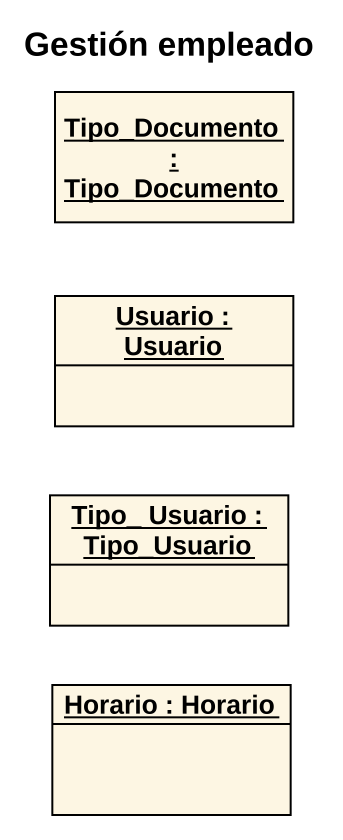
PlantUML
@startuml
title Gestión empleado
hide circle
hide empty members
object "Tipo_Documento : Tipo_Documento" as Tipo_Documento
object "Usuario : Usuario" as Usuario
object "Tipo_ Usuario : Tipo_Usuario" as Tipo_Usuario
object "Horario : Horario" as Horario
@enduml
